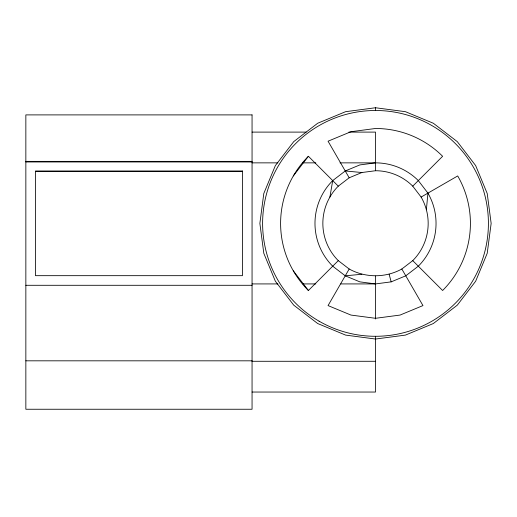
<?xml version="1.0" encoding="UTF-8"?>
<svg xmlns="http://www.w3.org/2000/svg" width="517" height="517" viewBox="0 0 517 517"><rect width="100%" height="100%" fill="white"/><g stroke="black" fill="none" stroke-linecap="round" stroke-linejoin="round"><path stroke-width="0.78" d="M426.376 209.766L427.927 193.125L418.311 180.595A60.528 60.528 0 0 0 375.51 162.861L340.005 162.861M329.904 197.061L332.709 180.595L345.246 170.972L359.845 164.923L375.51 162.861M401.838 269.002C385.624 277.997 365.39 277.997 349.182 269.002L328.056 305.586L350.946 315.066L375.51 318.298L400.074 315.066L422.964 305.586L401.838 269.002L412.747 260.633A52.663 52.663 0 0 0 421.116 197.061L412.747 186.159A52.663 52.663 0 0 0 375.51 170.733L361.881 172.523L345.246 170.972M293.32 175.942L308.403 156.283L338.273 186.159A52.663 52.663 0 0 0 338.273 260.633L308.403 290.502L293.32 270.843M412.747 186.159L442.617 156.283A94.908 94.908 0 0 0 375.51 128.487L350.946 131.719L328.056 141.199L349.182 177.79L361.881 172.523M338.273 186.159L349.182 177.79M421.116 197.061L457.7 175.942A94.908 94.908 0 0 1 442.617 290.502L412.747 260.633M340.813 283.923L375.51 283.923L391.175 281.862L405.774 275.813L418.311 266.197A60.528 60.528 0 0 0 427.927 193.125M375.51 107.749L345.582 111.691L317.69 123.246L293.74 141.626L275.361 165.576L263.812 193.461L259.87 223.396L263.812 253.324L275.361 281.216L293.74 305.166L317.69 323.539L345.582 335.094L375.51 339.036L405.438 335.094L433.33 323.539L457.28 305.166L475.659 281.216L487.208 253.324L491.15 223.396L487.208 193.461L475.659 165.576L457.28 141.626L433.33 123.246L405.438 111.691L375.51 107.749L375.51 110.489M332.709 180.595A60.528 60.528 0 0 0 332.709 266.197L345.246 275.813L361.881 274.262M252.057 132.106L306.116 132.106M348.885 132.106L375.51 132.106L375.51 170.733M25.85 161.369L252.057 161.369M25.85 161.957L252.057 161.957M252.057 162.861L277.875 162.861M302.891 162.861L315.803 162.861M35.473 171.573L242.434 171.573M252.057 283.923L277.875 283.923M302.891 283.923L315.803 283.923M25.85 285.294L252.057 285.294M25.85 360.821L252.057 360.821M252.057 361.286L375.51 361.286M252.057 392.041L375.51 392.041L375.51 336.296M375.51 283.923L359.845 281.862L345.246 275.813M338.273 260.633L349.182 269.002M389.139 274.262L391.175 281.862M375.51 276.052L375.51 319.002M308.403 290.502A94.908 94.908 0 0 1 308.403 156.283M252.057 114.897L25.85 114.897L25.85 409.251L252.057 409.251L252.057 114.897M242.434 170.991L35.473 170.991L35.473 275.671L242.434 275.671L242.434 170.991M319.06 321.167A112.9 112.9 0 0 0 488.41 223.396A112.9 112.9 0 0 0 319.06 125.618A112.9 112.9 0 0 0 319.06 321.167"/></g></svg>
